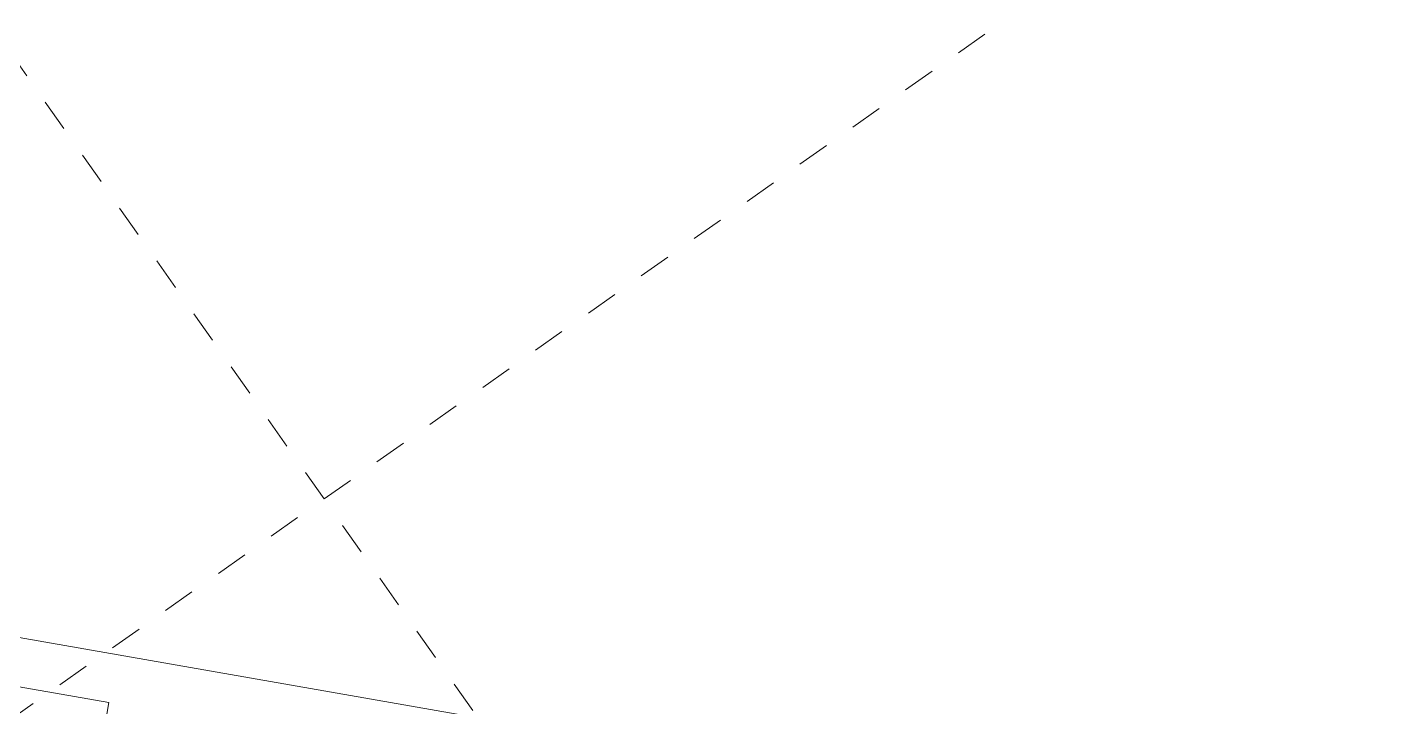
# Model space of a CAD drawing. Extents: x 274235 to 276654, y 142848 to 144425.
# Drawn here: x 276092.256 to 276096.481, y 143066.858 to 143068.96 of the extents above; entities that cross this region are included whole.
import ezdxf

# ---------------------------------------------------------------- set-up
doc = ezdxf.new("R2010")
doc.units = 0
doc.header["$LTSCALE"] = 1.5
doc.linetypes.add('ACM-G-CENTER', pattern=[50.8, 31.75, -6.35, 6.35, -6.35])
doc.layers.get('0').update_dxf_attribs({"linetype": 'CONTINUOUS', "lineweight": 0})
doc.layers.add('_ACM-A-GRID', color=3, linetype='CONTINUOUS', lineweight=5)
doc.layers.add('_ACM-A-WALL-FULL', color=6, linetype='CONTINUOUS', lineweight=13)

# ---------------------------------------------------------------- blocks, each defined once
blk = doc.blocks.new('5f0512')
at = {"layer": '_ACM-A-GRID', "linetype": 'ACM-G-CENTER'}
for p, q in [((-165371.2764, -110984.4801), (-111914.0039, -57527.2076)), ((-137794.112, -102923.4629), (-158158.7873, -82558.7876))]:
    blk.add_line(p, q, dxfattribs=at)
at = {"layer": '_ACM-A-WALL-FULL', "lineweight": 18}
for p, q in [((-144599.9995, -93749.9997), (-149399.9995, -93749.9997)), ((-149149.9995, -93899.9997), (-148099.9995, -93899.9997)), ((-148099.9995, -93899.9997), (-148099.9995, -94599.9997))]:
    blk.add_line(p, q, dxfattribs=at)

msp = doc.modelspace()

# ---------------------------------------------------------------- block references
at = {"xscale": 0.0009999999999999994, "yscale": 0.001, "zscale": 0.001, "rotation": 350.1075696352769}
msp.add_blockref('5f0512', (276254.5381, 143133.9317), dxfattribs=at)

doc.saveas('drawing.dxf')
